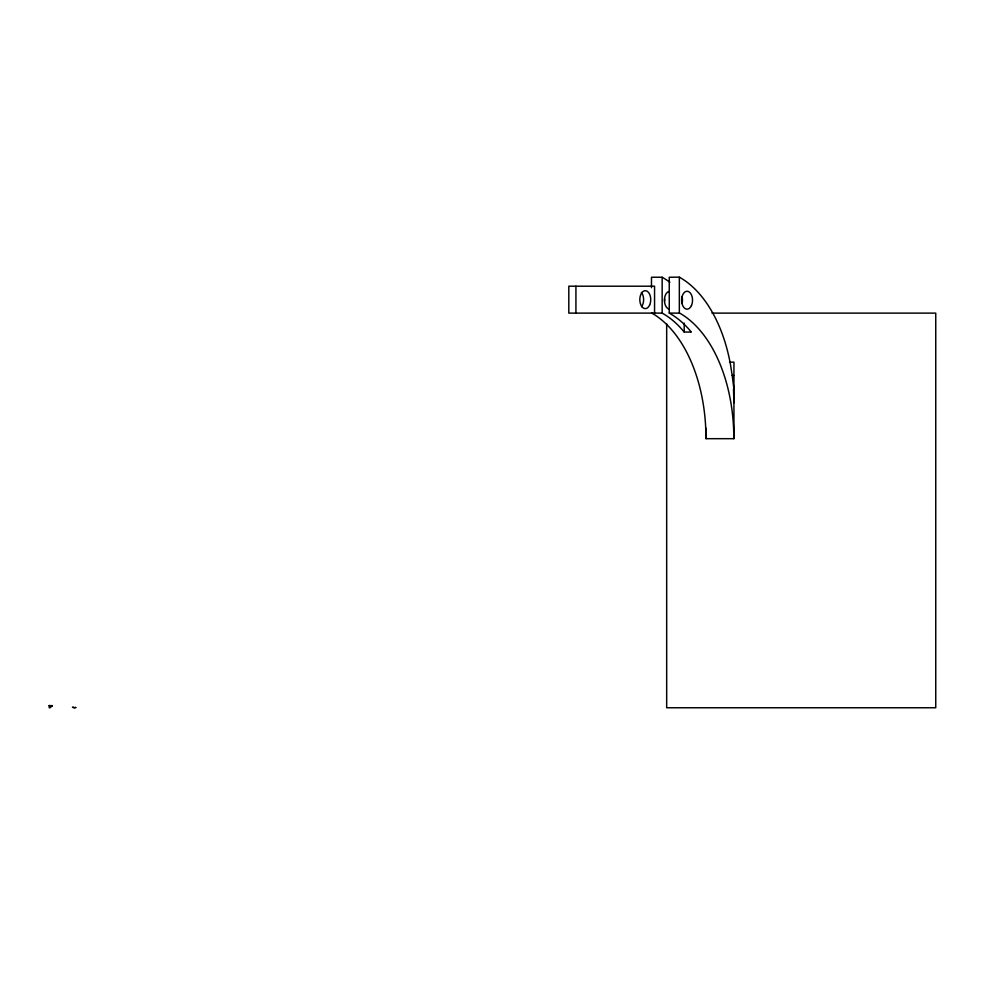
<?xml version="1.0" encoding="UTF-8"?>
<svg xmlns="http://www.w3.org/2000/svg" width="985" height="985" viewBox="0 0 985 985"><rect width="100%" height="100%" fill="white"/><g stroke="black" fill="none" stroke-linecap="round" stroke-linejoin="round"><path stroke-width="1.48" d="M50.247 705.999L52.057 705.519L49.964 706.491M49.742 706.491L49.262 705.617L50.149 705.519L50.149 707.759L49.25 707.759L49.25 705.519M669.886 282.264A130.857 79.662 90 0 0 662.154 277.241L651.479 277.241L651.479 287.706M730.02 362.172A131.842 80.253 90 0 0 679.354 277.154L669.258 277.241L669.258 313.119A130.857 79.662 -90 0 1 691.322 332.056L684.206 332.056A130.857 79.662 -90 0 0 662.154 313.107L568.813 313.119L568.813 286.204L654.557 286.204L654.557 313.119M669.258 313.119L679.342 313.119L679.342 277.241M711.946 313.119L935.75 313.119L935.75 707.759L666.673 707.759L666.673 323.868M729.54 362.148L733.936 362.148L733.936 438.682L706.073 438.682L706.073 428.216M730.082 362.148L732.212 375.457L733.936 375.457M732.212 375.457L733.936 389.063M73.629 707.23L72.459 707.23L73.543 707.698M51.22 706.343L49.398 705.703M51.516 706.639L50.912 705.876M51.355 706.38L51.417 706.541M733.505 389.063L733.936 402.803M684.206 323.08L684.206 332.056M662.154 277.241L662.154 313.119M575.929 286.204L575.929 313.119M52.057 706.06L52.057 706.171A3.029 3.029 0 0 1 51.085 706.22M679.379 312.934A132.249 80.511 -90 0 1 733.813 438.682M651.516 312.934A132.249 80.511 -90 0 1 705.949 438.682M664.616 298.898A8.963 5.454 -90 0 1 664.629 301.238M682.014 296.645A8.963 5.454 -90 0 1 682.076 303.515M669.258 309.118A8.963 5.454 -90 0 1 664.419 300.351A8.963 5.454 -90 0 1 669.086 291.338M641.42 292.459A8.963 5.454 -90 0 1 641.555 306.692M75.771 707.489L74.134 707.759L75.759 707.489M691.458 305.559A8.963 5.454 -90 0 0 687.702 291.301A8.963 5.454 -90 0 0 682.063 303.774A8.963 5.454 -90 0 0 691.458 305.559M649.657 305.005A8.963 5.454 -90 0 0 645.901 290.747A8.963 5.454 -90 0 0 640.262 303.22A8.963 5.454 -90 0 0 649.657 305.005"/></g></svg>
